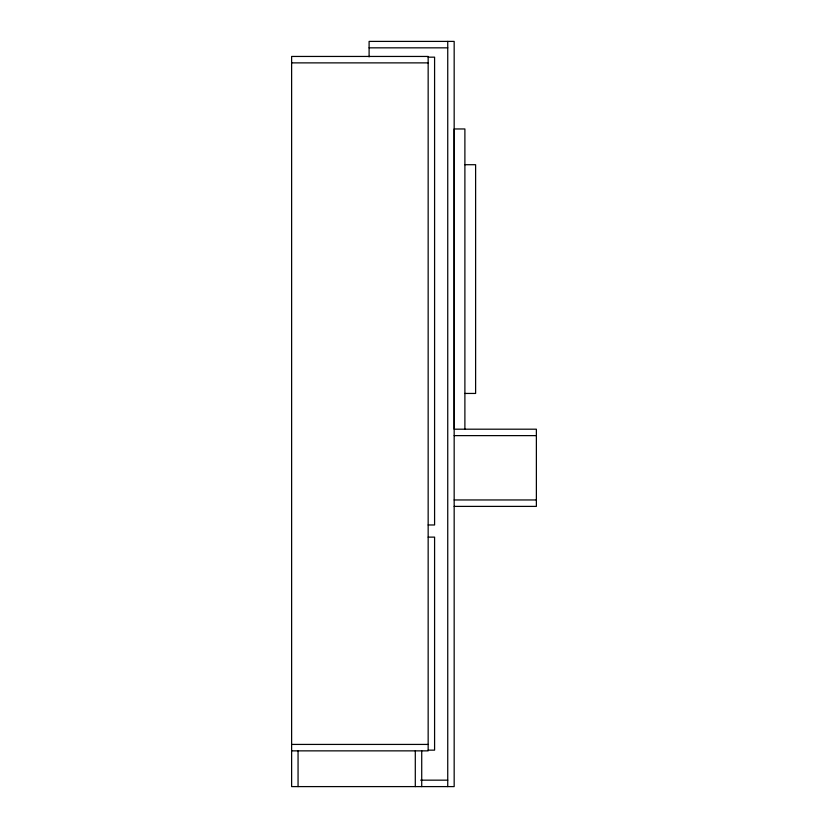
<?xml version="1.0" encoding="UTF-8"?>
<svg xmlns="http://www.w3.org/2000/svg" width="828" height="828" viewBox="0 0 828 828"><rect width="100%" height="100%" fill="white"/><g stroke="black" fill="none" stroke-linecap="round" stroke-linejoin="round"><path stroke-width="1.24" d="M464.891 429.194L464.891 128.961L454.168 128.961L454.168 429.194L536.378 429.194L536.378 506.394L454.168 506.394M369.102 47.838L447.741 47.838M428.159 57.163L434.586 57.163L434.586 524.973L428.159 524.973M291.622 62.876L428.159 62.876M464.891 164.71L475.614 164.71L475.614 393.445L464.891 393.445M454.168 435.621L536.378 435.621M454.168 499.957L536.378 499.957M428.159 537.124L434.586 537.124L434.586 750.147L428.159 750.147M291.622 744.424L428.159 744.424M291.622 750.861L428.159 750.861L428.159 56.449L291.622 56.449L291.622 786.6L454.168 786.6L454.168 41.4L369.102 41.4L369.102 56.873M420.665 780.162L447.741 780.162M447.741 41.4L447.741 786.6M421.721 750.861L421.721 786.6M415.294 750.861L415.294 786.6M298.059 750.861L298.059 786.6"/></g></svg>
